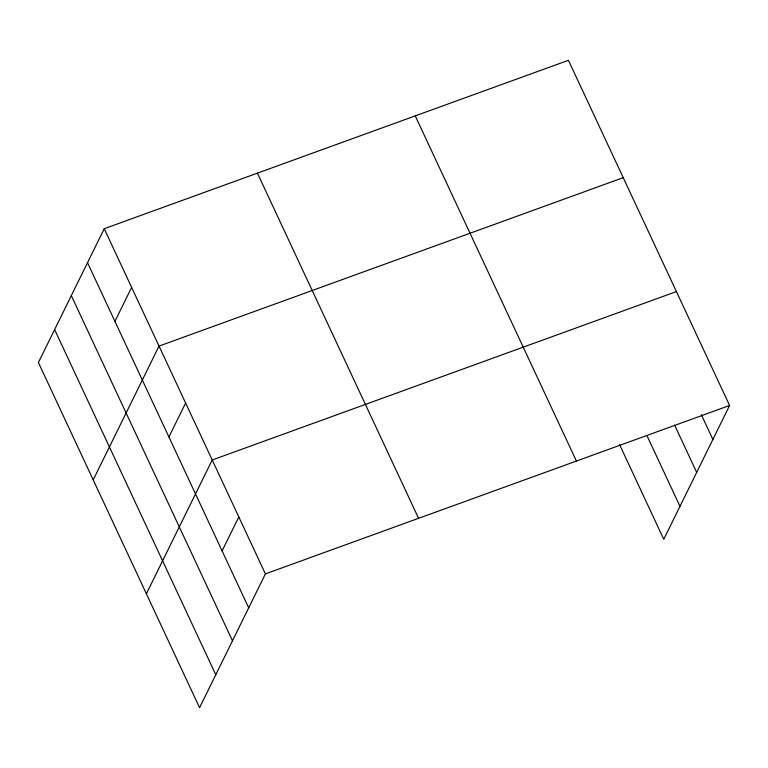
<?xml version="1.0" encoding="UTF-8"?>
<svg xmlns="http://www.w3.org/2000/svg" width="768" height="768" viewBox="0 0 768 768"><rect width="100%" height="100%" fill="white"/><g stroke="black" fill="none" stroke-linecap="round" stroke-linejoin="round"><path stroke-width="1.15" d="M104.237 228.72L38.4 362.525L199.565 707.693L265.402 573.898L729.6 405.475L568.435 60.307L104.237 228.72L265.402 573.898M114.922 321.36L131.635 287.405M93.197 479.885L159.034 346.08L623.232 177.667M168.922 436.992L185.626 403.037M146.381 593.789L212.218 459.994L676.416 291.571M222.106 550.906L238.81 516.941M729.6 405.475L663.763 539.28L619.613 444.71M701.347 414.72L712.886 439.44M674.602 425.098L696.682 472.387M646.858 435.408L679.978 506.333M415.248 115.882L576.413 461.059M257.424 173.146L418.589 518.323M87.523 262.685L248.698 607.853M71.318 295.632L232.483 640.8M54.614 329.578L215.779 674.746"/></g></svg>
